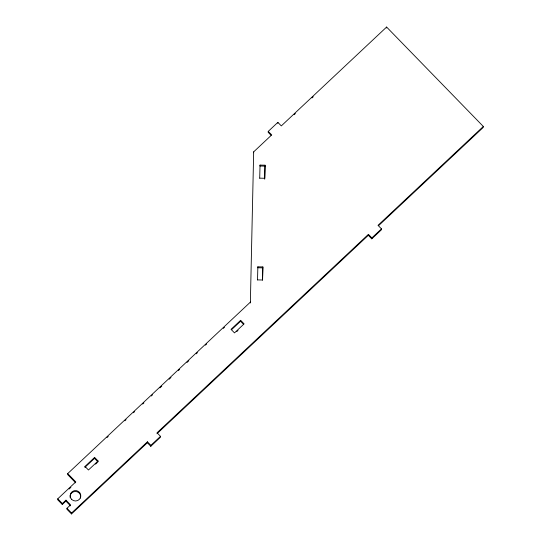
<?xml version="1.0" encoding="UTF-8"?>
<svg xmlns="http://www.w3.org/2000/svg" width="541" height="541" viewBox="0 0 541 541"><rect width="100%" height="100%" fill="white"/><g stroke="black" fill="none" stroke-linecap="round" stroke-linejoin="round"><path stroke-width="0.81" d="M250.361 302.987L253.675 151.852L271.704 134.932L268.248 131.382L277.858 122.361L281.306 125.911L386.612 27.05L483.323 126.472L483.241 127.406L378.551 225.685M257.516 280.008L257.861 266.821L262.865 266.936L262.581 280.015L257.584 279.893M259.7 178.273L260.052 165.086L265.049 165.201L264.772 178.273L259.768 178.158M262.52 280.13L262.865 266.936M264.691 179.206L265.049 165.201M250.449 302.054L67.706 473.605L75.774 481.903L57.759 498.816L57.677 499.749L62.283 504.483L65.887 501.101L65.968 500.168L70.573 504.902L66.969 508.283L66.888 509.216L71.493 513.95L147.348 442.741L147.429 441.808L150.885 445.358L150.804 446.291L147.348 442.741M62.283 504.483L62.364 503.549L65.968 500.168M67.706 473.605L67.625 474.538L75.693 482.836M71.493 513.95L71.574 513.017L147.429 441.808M94.601 457.416L84.998 466.437L84.91 467.37L94.519 458.349L94.601 457.416L98.063 460.979L97.982 461.906L94.519 458.349M368.407 234.354L368.326 235.288L371.782 238.838L371.863 237.905L368.407 234.354L157.039 432.786L160.494 436.337L160.406 437.27L150.804 446.291M253.594 152.785L253.675 151.852M231.548 329.706L240.556 321.246L240.644 320.319L244.106 323.876L234.496 332.898L231.034 329.334L240.644 320.319M260.052 165.086L259.964 166.013L264.968 166.134M268.248 131.382L268.167 132.308L271.041 135.27M257.861 266.821L257.78 267.754L262.784 267.869M277.77 123.294L277.858 122.361M386.531 27.983L386.612 27.05M483.323 126.472L378.017 225.333L381.473 228.884L381.385 229.817L371.782 238.838M294.155 114.699L295.393 113.542M312.015 97.935L313.246 96.778M107.003 437.574L108.234 436.418M124.849 420.824L126.08 419.667M133.458 412.736L134.689 411.579M142.689 404.066L143.92 402.917M151.304 395.985L152.535 394.829M159.92 387.897L161.766 386.166M169.144 379.234L170.99 377.496M178.374 370.565L179.605 369.408M186.99 362.477L188.836 360.746M196.221 353.814L197.451 352.658M205.452 345.151L206.682 343.995M223.291 328.401L224.522 327.244M98.063 460.979L88.46 469.994L84.998 466.437M69.086 489.037L70.891 487.346M95.581 464.164L97.38 462.474M236.816 331.572L238.013 330.443M156.958 433.72L368.326 235.288M150.885 445.358L160.494 436.337M371.863 237.905L381.473 228.884M240.556 321.246L243.443 324.215M65.887 501.101L70.492 505.835M57.759 498.816L62.364 503.549M66.969 508.283L71.574 513.017M70.222 497.93A5.322 5.227 5.1 0 1 75.51 491.471A5.322 5.227 5.1 0 1 80.508 498.18M71.635 499.377A5.322 5.227 5.1 0 0 80.589 497.247A5.322 5.227 5.1 0 0 74.212 490.687A5.322 5.227 5.1 0 0 71.635 499.377"/></g></svg>
